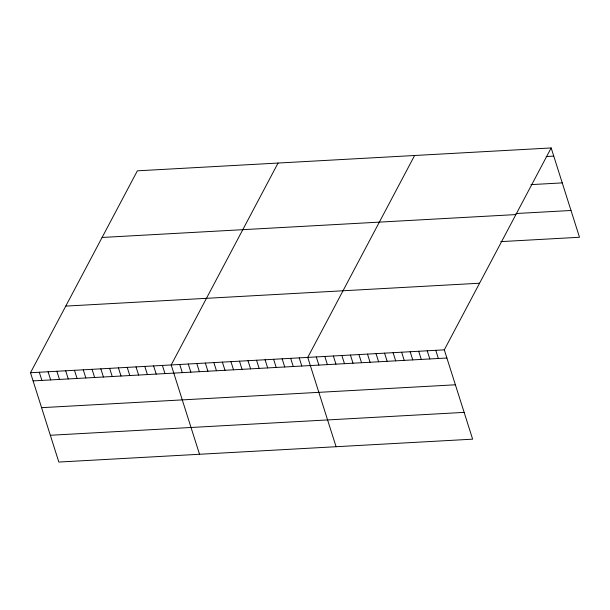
<?xml version="1.0" encoding="UTF-8"?>
<svg xmlns="http://www.w3.org/2000/svg" width="610" height="610" viewBox="0 0 610 610"><rect width="100%" height="100%" fill="white"/><g stroke="black" fill="none" stroke-linecap="round" stroke-linejoin="round"><path stroke-width="0.91" d="M551.165 147.948L444.301 349.85L472.636 439.17L58.834 462.052L30.5 372.733L137.364 170.83L551.165 147.948L579.5 237.267L500.795 241.621M278.053 163.053L171.196 364.955L199.523 454.267M414.609 155.504L307.753 357.399L336.079 446.718M546.171 156.526L553.758 156.107M530.959 184.624L562.252 182.893M515.999 213.523L571.006 210.488M102.099 237.458L515.9 214.575M65.766 306.106L479.567 283.223M30.5 372.733L444.301 349.85M33.085 380.892L446.894 358.009M41.587 407.671L455.388 384.796M50.34 435.265L464.141 412.383M435.769 350.323L438.361 358.482M427.236 350.796L429.821 358.954M418.696 351.268L421.289 359.427M410.164 351.741L412.757 359.9M401.632 352.214L404.216 360.373M393.099 352.679L395.684 360.845M384.559 353.152L387.152 361.311M376.027 353.625L378.612 361.783M367.494 354.097L370.079 362.256M358.954 354.57L361.547 362.729M350.422 355.043L353.007 363.202M341.89 355.516L344.475 363.674M333.35 355.988L335.942 364.147M324.817 356.461L327.41 364.62M316.285 356.934L318.87 365.093M299.213 357.872L301.805 366.031M290.68 358.344L293.265 366.503M282.148 358.817L284.733 366.976M273.608 359.29L276.2 367.449M265.075 359.763L267.66 367.921M256.543 360.236L259.128 368.394M248.003 360.708L250.596 368.867M239.471 361.181L242.056 369.34M230.938 361.646L233.523 369.805M222.398 362.119L224.991 370.278M213.866 362.592L216.458 370.75M205.334 363.064L207.918 371.223M196.801 363.537L199.386 371.696M188.261 364.01L190.854 372.169M179.729 364.483L182.314 372.641M162.397 365.436L164.99 373.594M153.606 365.924L156.198 374.082M144.814 366.412L147.399 374.57M136.022 366.9L138.607 375.058M127.223 367.388L129.816 375.546M118.431 367.868L121.024 376.027M109.64 368.356L112.225 376.515M100.848 368.844L103.433 377.003M92.057 369.332L94.641 377.491M83.257 369.812L85.85 377.971M74.466 370.3L77.058 378.459M65.674 370.788L68.259 378.947M56.882 371.276L59.467 379.435M48.083 371.757L50.676 379.916M39.292 372.245L41.884 380.404"/></g></svg>
